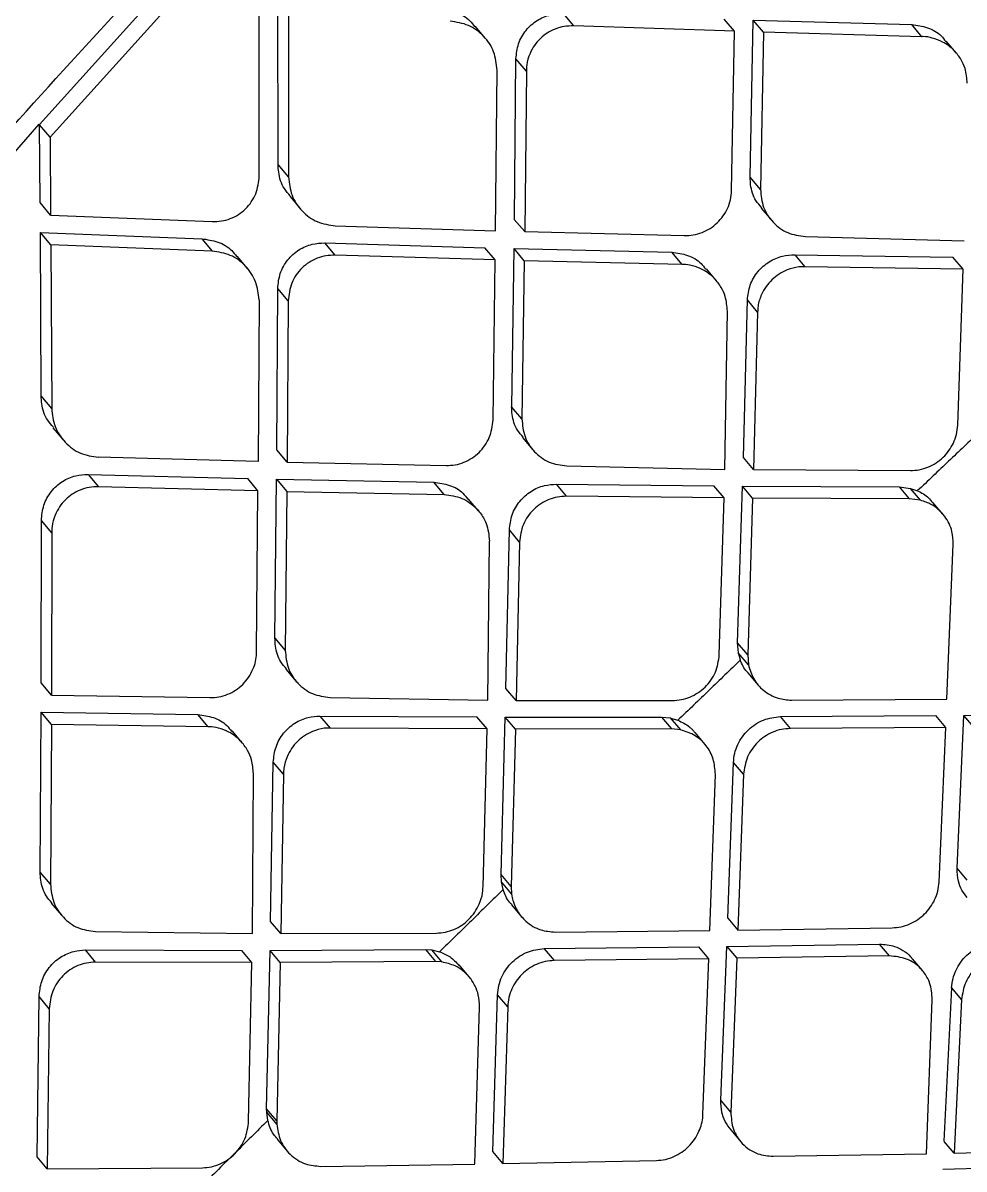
# Model space of a CAD drawing. Extents: x 0 to 84, y -21 to 126.
# Drawn here: x 9.907 to 10.922, y 66.056 to 67.292 of the extents above; entities that cross this region are included whole.
import ezdxf

# ---------------------------------------------------------------- set-up
doc = ezdxf.new("R2010")
doc.units = 0
doc.header["$MEASUREMENT"] = 0
doc.layers.add('1', color=4, linetype='Continuous')

# ---------------------------------------------------------------- blocks, each defined once
blk = doc.blocks.new('PRODIGY')
at = {"layer": '1', "color": 3, "linetype": 'Continuous', "lineweight": 25}
for p, q in [((9.9249, 67.1825), (10.0496, 67.3209)), ((10.1822, 67.1392), (10.182, 67.3147)), ((10.0613, 67.3074), (9.9362, 67.1688)), ((10.1619, 67.1271), (10.1616, 67.3027)), ((10.1933, 67.3013), (10.1934, 67.1259)), ((10.501, 67.2889), (10.4898, 67.3021)), ((10.406, 67.2752), (10.3947, 67.2885)), ((10.6743, 67.283), (10.501, 67.2889)), ((10.6743, 67.283), (10.6632, 67.2962)), ((10.6913, 67.1255), (10.6946, 67.2952)), ((10.6946, 67.2952), (10.8655, 67.2903)), ((10.7057, 67.282), (10.6946, 67.2952)), ((10.8765, 67.2772), (10.8655, 67.2903)), ((10.6712, 67.1114), (10.6743, 67.283)), ((10.7057, 67.282), (10.7024, 67.1124)), ((10.8765, 67.2772), (10.7057, 67.282)), ((10.9138, 67.2594), (10.9027, 67.2725)), ((10.437, 67.0801), (10.4387, 67.2533)), ((10.4499, 67.2401), (10.4387, 67.2533)), ((10.4168, 67.0678), (10.4184, 67.2412)), ((10.4499, 67.2401), (10.4481, 67.0669)), ((9.881, 67.1333), (9.9246, 67.1827)), ((9.9256, 67.0982), (9.9248, 67.1826)), ((9.9362, 67.1688), (9.9248, 67.1823)), ((9.9362, 67.1688), (9.9369, 67.0847)), ((10.1934, 67.1259), (10.1821, 67.1392)), ((10.7024, 67.1124), (10.6913, 67.1255)), ((10.1947, 67.1051), (10.206, 67.0917)), ((9.9369, 67.0847), (9.9255, 67.0982)), ((10.7031, 67.0923), (10.7141, 67.0792)), ((9.9369, 67.0847), (10.1111, 67.0778)), ((10.4481, 67.0669), (10.4369, 67.0801)), ((9.9258, 67.0661), (10.0999, 67.0593)), ((9.9267, 66.8897), (9.9258, 67.0661)), ((9.9371, 67.0526), (9.9258, 67.066)), ((10.2439, 67.0731), (10.4168, 67.0678)), ((10.4481, 67.0669), (10.6201, 67.0626)), ((9.9371, 67.0526), (9.938, 66.8763)), ((10.1111, 67.0459), (9.9371, 67.0526)), ((10.0999, 67.0593), (10.1111, 67.0459)), ((10.2326, 67.0547), (10.4053, 67.0496)), ((10.2438, 67.0415), (10.2326, 67.0547)), ((10.7508, 67.0615), (10.9219, 67.0571)), ((10.1491, 67.0273), (10.1379, 67.0406)), ((10.4164, 67.0364), (10.2438, 67.0414)), ((10.4164, 67.0364), (10.4053, 67.0496)), ((10.4341, 66.8781), (10.4366, 67.0487)), ((10.4366, 67.0487), (10.6068, 67.0446)), ((10.4477, 67.0355), (10.4366, 67.0487)), ((10.6178, 67.0315), (10.6068, 67.0446)), ((10.7394, 67.042), (10.91, 67.0394)), ((10.7394, 67.042), (10.7504, 67.029)), ((10.9209, 67.0264), (10.91, 67.0394)), ((10.414, 66.8639), (10.4164, 67.0364)), ((10.4477, 67.0355), (10.4451, 66.865)), ((10.6178, 67.0315), (10.4477, 67.0355)), ((10.655, 67.0138), (10.644, 67.0269)), ((10.9209, 67.0264), (10.7504, 67.029)), ((10.9151, 66.8581), (10.921, 67.0264)), ((10.1808, 66.8314), (10.1818, 67.0055)), ((10.1931, 66.9922), (10.1818, 67.0054)), ((10.1616, 66.9932), (10.1608, 66.8189)), ((10.1931, 66.9922), (10.192, 66.8181)), ((10.6839, 66.8232), (10.6883, 66.9932)), ((10.6993, 66.9801), (10.6883, 66.9932)), ((10.664, 66.8105), (10.6667, 66.9812)), ((10.6993, 66.9801), (10.6948, 66.8102)), ((9.938, 66.8763), (9.9267, 66.8897)), ((10.4451, 66.865), (10.434, 66.8781)), ((9.9393, 66.8554), (9.9506, 66.8421)), ((10.4459, 66.8448), (10.4569, 66.8317)), ((10.192, 66.8181), (10.1808, 66.8314)), ((10.1608, 66.8189), (9.9885, 66.8235)), ((10.192, 66.8181), (10.3633, 66.8146)), ((10.6948, 66.8102), (10.6839, 66.8232)), ((9.9773, 66.805), (10.1494, 66.8005)), ((9.9773, 66.805), (9.9885, 66.7917)), ((10.4935, 66.8141), (10.664, 66.8105)), ((10.6948, 66.8102), (10.864, 66.8092)), ((10.1605, 66.7873), (9.9885, 66.7917)), ((10.1605, 66.7873), (10.1494, 66.8005)), ((10.1788, 66.6283), (10.1806, 66.7998)), ((10.1806, 66.7998), (10.3501, 66.7965)), ((10.1806, 66.7998), (10.1917, 66.7866)), ((10.3612, 66.7834), (10.3501, 66.7965)), ((10.4823, 66.7945), (10.6522, 66.7926)), ((10.4933, 66.7814), (10.4823, 66.7945)), ((10.6631, 66.7797), (10.6522, 66.7926)), ((10.6777, 66.6233), (10.683, 66.7924)), ((10.683, 66.7924), (10.852, 66.7916)), ((10.6939, 66.7794), (10.683, 66.7924)), ((10.852, 66.7916), (10.8642, 66.79)), ((10.852, 66.7916), (10.8629, 66.7787)), ((10.1589, 66.614), (10.1605, 66.7873)), ((10.1917, 66.7866), (10.1899, 66.6152)), ((10.1917, 66.7866), (10.3612, 66.7834)), ((10.6631, 66.7797), (10.4933, 66.7814)), ((10.658, 66.6104), (10.6631, 66.7797)), ((10.6939, 66.7794), (10.6886, 66.6105)), ((10.8629, 66.7787), (10.6939, 66.7794)), ((10.8642, 66.79), (10.8718, 66.7874)), ((10.8751, 66.7772), (10.8642, 66.79)), ((10.3983, 66.7657), (10.3873, 66.7788)), ((10.8751, 66.7772), (10.8629, 66.7787)), ((10.8992, 66.762), (10.8883, 66.7749)), ((9.9267, 66.5803), (9.9269, 66.7553)), ((9.9381, 66.742), (9.9269, 66.7553)), ((9.9381, 66.742), (9.9378, 66.567)), ((10.4279, 66.5742), (10.4316, 66.7451)), ((10.4426, 66.7321), (10.4316, 66.7451)), ((10.4082, 66.5614), (10.4101, 66.733)), ((10.4426, 66.7321), (10.4389, 66.5612)), ((10.9035, 66.5624), (10.9102, 66.7297)), ((10.1788, 66.6283), (10.1899, 66.6152)), ((10.6786, 66.6125), (10.6777, 66.6233)), ((10.6886, 66.6105), (10.6777, 66.6233)), ((10.6894, 66.5997), (10.6785, 66.6126)), ((10.6807, 66.6048), (10.6786, 66.6125)), ((10.6886, 66.6105), (10.6894, 66.5997)), ((10.1907, 66.5949), (10.2018, 66.5818)), ((10.6888, 66.5909), (10.6997, 66.578)), ((9.9378, 66.567), (9.9267, 66.5803)), ((10.4389, 66.5612), (10.4279, 66.5742)), ((9.9378, 66.567), (10.1086, 66.5642)), ((10.2383, 66.5643), (10.4082, 66.5614)), ((10.4389, 66.5612), (10.6074, 66.5611)), ((10.7359, 66.5614), (10.9035, 66.5624)), ((9.9256, 66.3761), (9.9266, 66.5486)), ((9.9266, 66.5486), (10.0956, 66.5459)), ((9.9377, 66.5353), (9.9266, 66.5485)), ((10.1067, 66.5327), (10.0956, 66.5459)), ((10.2273, 66.5444), (10.3965, 66.5434)), ((10.2273, 66.5444), (10.2383, 66.5314)), ((10.724, 66.5438), (10.8914, 66.5449)), ((10.9022, 66.5321), (10.8914, 66.5449)), ((10.9145, 66.3801), (10.9217, 66.5451)), ((10.9217, 66.5451), (11.087, 66.5468)), ((10.9325, 66.5323), (10.9218, 66.5451)), ((9.9377, 66.5353), (9.9367, 66.363)), ((10.1067, 66.5327), (9.9377, 66.5353)), ((10.4075, 66.5304), (10.3965, 66.5434)), ((10.4227, 66.3733), (10.4272, 66.5433)), ((10.4272, 66.5433), (10.5955, 66.5433)), ((10.4381, 66.5303), (10.4272, 66.5433)), ((10.5955, 66.5433), (10.6055, 66.5423)), ((10.5955, 66.5433), (10.6064, 66.5304)), ((10.6164, 66.5294), (10.6055, 66.5423)), ((10.6055, 66.5422), (10.6134, 66.5399)), ((10.7348, 66.5309), (10.724, 66.5438)), ((10.9022, 66.5321), (10.7348, 66.5309)), ((10.895, 66.3653), (10.9022, 66.5321)), ((10.1437, 66.5152), (10.1327, 66.5283)), ((10.4075, 66.5304), (10.2383, 66.5314)), ((10.4032, 66.3602), (10.4075, 66.5304)), ((10.4381, 66.5303), (10.4336, 66.3604)), ((10.6064, 66.5304), (10.4381, 66.5303)), ((10.6164, 66.5294), (10.6064, 66.5304)), ((10.6427, 66.5137), (10.6318, 66.5266)), ((10.1741, 66.3228), (10.177, 66.4946)), ((10.188, 66.4815), (10.177, 66.4946)), ((10.1545, 66.3098), (10.1556, 66.4823)), ((10.6672, 66.3263), (10.6733, 66.4944)), ((10.6842, 66.4815), (10.6733, 66.4944)), ((10.188, 66.4815), (10.1851, 66.3098)), ((10.6478, 66.3131), (10.6538, 66.4813)), ((10.6842, 66.4815), (10.6781, 66.3135)), ((9.9367, 66.363), (9.9256, 66.3761)), ((10.4231, 66.3654), (10.4227, 66.3733)), ((10.4336, 66.3604), (10.4227, 66.3733)), ((10.9252, 66.3674), (10.9145, 66.3801)), ((10.4249, 66.3571), (10.4231, 66.3654)), ((10.434, 66.3525), (10.4231, 66.3654)), ((10.4336, 66.3604), (10.434, 66.3525)), ((9.9376, 66.3426), (9.9487, 66.3294)), ((10.4339, 66.3407), (10.4448, 66.3278)), ((10.1851, 66.3098), (10.1741, 66.3228)), ((10.6672, 66.3263), (10.6781, 66.3135)), ((9.9852, 66.312), (10.1545, 66.3097)), ((10.1851, 66.3098), (10.3529, 66.3103)), ((10.481, 66.3113), (10.6478, 66.3131)), ((10.6781, 66.3135), (10.8444, 66.3159)), ((10.6661, 66.2958), (10.8307, 66.2984)), ((10.8415, 66.2856), (10.8307, 66.2984)), ((9.9743, 66.292), (10.1429, 66.2916)), ((9.9853, 66.2789), (9.9743, 66.292)), ((10.1539, 66.2786), (10.1429, 66.2916)), ((10.1698, 66.1206), (10.1735, 66.2916)), ((10.1735, 66.2916), (10.3412, 66.2924)), ((10.1845, 66.2786), (10.1735, 66.2916)), ((10.3412, 66.2924), (10.3479, 66.292)), ((10.3412, 66.2924), (10.3521, 66.2795)), ((10.3587, 66.2791), (10.3478, 66.292)), ((10.3479, 66.292), (10.3562, 66.2901)), ((10.4691, 66.2935), (10.6359, 66.2954)), ((10.4692, 66.2934), (10.48, 66.2806)), ((10.6467, 66.2826), (10.6359, 66.2954)), ((10.6596, 66.1299), (10.6661, 66.2958)), ((10.6661, 66.2958), (10.6769, 66.283)), ((10.8415, 66.2856), (10.6769, 66.283)), ((10.1539, 66.2786), (9.9853, 66.2789)), ((10.1504, 66.1074), (10.1539, 66.2786)), ((10.1845, 66.2786), (10.1808, 66.1077)), ((10.3521, 66.2795), (10.1845, 66.2786)), ((10.3587, 66.2791), (10.3521, 66.2795)), ((10.3883, 66.2629), (10.3774, 66.2758)), ((10.6467, 66.2826), (10.48, 66.2806)), ((10.6403, 66.1149), (10.6467, 66.2826)), ((10.6769, 66.283), (10.6704, 66.1171)), ((10.8771, 66.2697), (10.8663, 66.2825)), ((10.9005, 66.0856), (10.9086, 66.2513)), ((10.9193, 66.2386), (10.9086, 66.2513)), ((9.9223, 66.0688), (9.9244, 66.2417)), ((9.9354, 66.2286), (9.9244, 66.2417)), ((10.4137, 66.0745), (10.4189, 66.2436)), ((10.4298, 66.2307), (10.4189, 66.2436)), ((10.8813, 66.072), (10.8877, 66.2384)), ((10.9193, 66.2386), (10.9112, 66.0729)), ((9.9354, 66.2286), (9.9333, 66.0558)), ((10.3944, 66.0612), (10.3995, 66.2304)), ((10.4298, 66.2307), (10.4245, 66.0617)), ((10.6704, 66.1171), (10.6596, 66.1299)), ((10.1699, 66.1172), (10.1698, 66.1206)), ((10.1807, 66.1077), (10.1698, 66.1206)), ((10.1711, 66.1081), (10.1699, 66.1172)), ((10.1808, 66.1041), (10.1699, 66.1171)), ((10.1807, 66.1077), (10.1808, 66.1041)), ((10.1812, 66.088), (10.1921, 66.075)), ((10.6703, 66.0979), (10.6811, 66.0852)), ((10.4245, 66.0617), (10.4137, 66.0745)), ((10.9112, 66.0729), (10.9005, 66.0855)), ((10.9112, 66.0729), (11.0755, 66.0776)), ((9.9333, 66.0558), (9.9223, 66.0688)), ((10.4245, 66.0617), (10.5901, 66.065)), ((10.7161, 66.0694), (10.8813, 66.072)), ((9.9333, 66.0558), (10.1006, 66.057)), ((10.2282, 66.0586), (10.3944, 66.0611)), ((10.899, 66.0555), (11.0632, 66.0604))]:
    blk.add_line(p, q, dxfattribs=at)
for points, knots in [([(12.6114, 71.7194), (12.532, 71.6749), (12.3846, 71.5923), (12.1829, 71.4732), (12.0152, 71.3717), (11.879, 71.2871), (11.6569, 71.1468), (11.2257, 70.8633), (10.6189, 70.4274), (9.9528, 69.8955), (9.3686, 69.3815), (8.8371, 68.871), (8.3554, 68.3694), (7.9804, 67.9458), (7.7026, 67.6129), (7.5189, 67.3848), (7.3781, 67.2038), (7.2699, 67.0614), (7.1807, 66.9419), (7.0721, 66.7935), (6.9451, 66.6155), (6.8, 66.4069), (6.6999, 66.2559), (6.6465, 66.1754)], [0, 0, 0, 0, 0.033203, 0.061622, 0.085458, 0.10469, 0.120114, 0.181266, 0.292931, 0.392551, 0.492182, 0.576755, 0.661373, 0.745916, 0.78311, 0.81961, 0.852831, 0.866767, 0.884898, 0.907264, 0.933869, 0.964716, 1, 1, 1, 1]), ([(6.7131, 66.1272), (6.8663, 66.353), (7.1723, 66.804), (7.6724, 67.4508), (8.201, 68.0742), (8.7599, 68.6716), (9.3135, 69.2106), (9.855, 69.6952), (10.3799, 70.1293), (10.9222, 70.5429), (11.4818, 70.9341), (12.0558, 71.3048), (12.4511, 71.5312), (12.6488, 71.6444)], [0, 0, 0, 0, 0.100069, 0.199912, 0.299747, 0.399786, 0.499826, 0.583023, 0.66622, 0.749552, 0.833045, 0.916506, 1, 1, 1, 1]), ([(7.3347, 65.8858), (7.4677, 66.1007), (7.7338, 66.5307), (8.1731, 67.1494), (8.643, 67.743), (9.145, 68.3063), (9.6773, 68.8378), (10.2429, 69.334), (10.8394, 69.7966), (11.4638, 70.2248), (12.1102, 70.6219), (12.5576, 70.8571), (12.7814, 70.9748)], [0, 0, 0, 0, 0.100262, 0.200594, 0.300842, 0.400493, 0.499762, 0.599107, 0.699009, 0.799378, 0.89967, 1, 1, 1, 1]), ([(7.9017, 65.7551), (7.9103, 65.769), (7.9327, 65.8051), (7.9734, 65.8711), (8.0208, 65.9476), (8.0676, 66.0225), (8.108, 66.0862), (8.147, 66.1462), (8.1867, 66.2066), (8.2594, 66.3157), (8.3648, 66.47), (8.5411, 66.7186), (8.762, 67.0135), (9.0484, 67.3703), (9.3638, 67.7356), (9.7114, 68.1047), (10.1056, 68.4878), (10.5546, 68.8821), (11.0629, 69.2814), (11.5347, 69.6133), (11.9594, 69.8864), (12.2332, 70.0504), (12.4138, 70.1537), (12.4983, 70.2013), (12.5835, 70.2483), (12.6665, 70.2935), (12.7519, 70.3391), (12.8362, 70.3828), (12.8948, 70.4132), (12.9219, 70.4272)], [0, 0, 0, 0, 0.0070154, 0.0183633, 0.0334229, 0.0458502, 0.0564362, 0.0659719, 0.0767348, 0.0876127, 0.1225496, 0.1573381, 0.2190684, 0.2814673, 0.3546836, 0.4272194, 0.5001153, 0.5918224, 0.6850474, 0.7791456, 0.8408839, 0.9031276, 0.9169639, 0.9307217, 0.945004, 0.9589917, 0.971501, 0.9868277, 1, 1, 1, 1]), ([(7.9164, 65.7461), (8.0394, 65.9433), (8.2852, 66.3374), (8.6932, 66.9027), (9.128, 67.4459), (9.591, 67.9625), (10.0829, 68.4482), (10.6026, 68.9028), (11.1499, 69.3269), (11.7222, 69.7203), (12.3146, 70.0864), (12.7249, 70.3035), (12.93, 70.412)], [0, 0, 0, 0, 0.100345, 0.20059, 0.300906, 0.400755, 0.500092, 0.599381, 0.699069, 0.799349, 0.899659, 1, 1, 1, 1]), ([(8.684, 65.5752), (8.8226, 65.7863), (9.0999, 66.2086), (9.5651, 66.8073), (10.0648, 67.377), (10.6018, 67.9117), (11.1739, 68.4082), (11.7778, 68.8647), (12.4078, 69.2848), (12.8484, 69.5306), (13.0687, 69.6535)], [0, 0, 0, 0, 0.125001, 0.250001, 0.375003, 0.499997, 0.624991, 0.749994, 0.874996, 1, 1, 1, 1]), ([(9.9071, 61.4994), (10.0344, 61.6178), (10.2936, 61.8591), (10.674, 62.2138), (11.0381, 62.5536), (11.3708, 62.8642), (11.6721, 63.1456), (11.9421, 63.3978), (12.2073, 63.6454), (12.4768, 63.8969), (12.7617, 64.1627), (13.0468, 64.4283), (13.3194, 64.6822), (13.5794, 64.9241), (13.829, 65.1563), (14.0937, 65.4023), (14.3852, 65.673), (14.7122, 65.9766), (15.0677, 66.3063), (15.4502, 66.6609), (15.8584, 67.0394), (16.2987, 67.448), (16.7561, 67.8725), (17.0665, 68.1614), (17.2195, 68.3038)], [0, 0, 0, 0, 0.052205, 0.106329, 0.156158, 0.201702, 0.242965, 0.279941, 0.312633, 0.351893, 0.390616, 0.429625, 0.468921, 0.502488, 0.536262, 0.571311, 0.611052, 0.65574, 0.705379, 0.756722, 0.812476, 0.872629, 0.937199, 1, 1, 1, 1]), ([(18.6647, 67.4283), (18.3332, 67.2006), (17.6736, 66.7476), (16.7295, 66.0094), (15.8109, 65.2516), (14.9176, 64.4679), (14.0492, 63.67), (13.2016, 62.8605), (12.3829, 62.0294), (11.5877, 61.1661), (11.0913, 60.5598), (10.8417, 60.2549)], [0, 0, 0, 0, 0.113392, 0.225638, 0.337341, 0.448782, 0.560232, 0.669481, 0.778832, 0.888787, 1, 1, 1, 1]), ([(10.3566, 67.3073), (10.3626, 67.3064), (10.3744, 67.3046), (10.3875, 67.297), (10.3925, 67.2902), (10.3941, 67.288)], [0, 0, 0, 0, 0.40678, 0.812715, 1, 1, 1, 1]), ([(10.4387, 67.2533), (10.4392, 67.2588), (10.4404, 67.2697), (10.4488, 67.2844), (10.461, 67.2953), (10.4753, 67.3015), (10.4851, 67.302), (10.4898, 67.3022)], [0, 0, 0, 0, 0.211093, 0.422647, 0.624389, 0.820328, 1, 1, 1, 1]), ([(10.4184, 67.2412), (10.4176, 67.2479), (10.4162, 67.2614), (10.4046, 67.2784), (10.3881, 67.2907), (10.3746, 67.2929), (10.3679, 67.2939)], [0, 0, 0, 0, 0.248997, 0.500983, 0.752304, 1, 1, 1, 1]), ([(10.501, 67.2889), (10.4976, 67.2888), (10.4908, 67.2886), (10.4811, 67.2858), (10.4724, 67.2815), (10.4647, 67.2755), (10.4583, 67.268), (10.4531, 67.2583), (10.4501, 67.2488), (10.45, 67.2423), (10.4499, 67.2401)], [0, 0, 0, 0, 0.131638, 0.258279, 0.380503, 0.499, 0.622429, 0.748642, 0.914409, 1, 1, 1, 1]), ([(10.8655, 67.2904), (10.8712, 67.2896), (10.8828, 67.288), (10.8957, 67.2808), (10.9006, 67.2741), (10.9021, 67.272)], [0, 0, 0, 0, 0.4061448, 0.8116571, 1, 1, 1, 1]), ([(10.9254, 67.2269), (10.9249, 67.2323), (10.9242, 67.2414), (10.9188, 67.2531), (10.9111, 67.2633), (10.9003, 67.2714), (10.8885, 67.2759), (10.8806, 67.2774), (10.8769, 67.2773), (10.8765, 67.2772)], [0, 0, 0, 0, 0.207809, 0.343525, 0.500225, 0.705412, 0.857155, 0.984161, 1, 1, 1, 1]), ([(10.1953, 67.1055), (10.1931, 67.108), (10.1866, 67.1152), (10.1828, 67.1275), (10.1823, 67.1365), (10.1822, 67.1392)], [0, 0, 0, 0, 0.271715, 0.783344, 1, 1, 1, 1]), ([(10.1111, 67.0778), (10.1145, 67.0778), (10.121, 67.078), (10.1307, 67.0807), (10.1395, 67.0851), (10.1473, 67.0912), (10.1536, 67.0989), (10.1601, 67.1106), (10.1612, 67.1205), (10.1619, 67.1271)], [0, 0, 0, 0, 0.128798, 0.251269, 0.37571, 0.499273, 0.62233, 0.748032, 1, 1, 1, 1]), ([(10.1934, 67.1259), (10.1942, 67.1191), (10.1957, 67.1055), (10.2073, 67.0885), (10.2237, 67.0762), (10.2372, 67.0741), (10.2439, 67.0731)], [0, 0, 0, 0, 0.249372, 0.501383, 0.752652, 1, 1, 1, 1]), ([(10.7037, 67.0927), (10.7015, 67.0952), (10.6953, 67.1021), (10.6917, 67.1141), (10.6914, 67.1228), (10.6913, 67.1255)], [0, 0, 0, 0, 0.2785393, 0.7797423, 1, 1, 1, 1]), ([(10.6201, 67.0626), (10.6234, 67.0627), (10.6299, 67.0629), (10.6394, 67.0657), (10.6483, 67.0701), (10.6559, 67.0762), (10.6623, 67.0835), (10.6671, 67.0919), (10.6704, 67.1014), (10.6709, 67.108), (10.6712, 67.1114)], [0, 0, 0, 0, 0.126675, 0.251774, 0.375822, 0.499332, 0.617626, 0.740161, 0.867473, 1, 1, 1, 1]), ([(10.7024, 67.1124), (10.703, 67.1058), (10.7043, 67.0927), (10.7153, 67.0762), (10.7311, 67.0644), (10.7442, 67.0625), (10.7508, 67.0615)], [0, 0, 0, 0, 0.249295, 0.500752, 0.751806, 1, 1, 1, 1]), ([(10.0999, 67.0593), (10.1057, 67.0584), (10.1175, 67.0567), (10.1306, 67.0492), (10.1357, 67.0423), (10.1373, 67.0401)], [0, 0, 0, 0, 0.404877, 0.808921, 1, 1, 1, 1]), ([(10.1818, 67.0055), (10.1824, 67.011), (10.1834, 67.022), (10.1918, 67.0369), (10.204, 67.0478), (10.2183, 67.0541), (10.228, 67.0545), (10.2326, 67.0547)], [0, 0, 0, 0, 0.212575, 0.425591, 0.628186, 0.824103, 1, 1, 1, 1]), ([(10.1616, 66.9932), (10.1609, 66.9999), (10.1593, 67.0135), (10.1478, 67.0305), (10.1313, 67.0428), (10.1178, 67.0449), (10.1111, 67.0459)], [0, 0, 0, 0, 0.249309, 0.501308, 0.752585, 1, 1, 1, 1]), ([(10.2438, 67.0415), (10.2404, 67.0414), (10.2339, 67.0412), (10.2243, 67.0385), (10.2155, 67.0341), (10.2077, 67.0279), (10.2014, 67.0203), (10.1949, 67.0086), (10.1938, 66.9987), (10.193, 66.9922)], [0, 0, 0, 0, 0.129023, 0.251239, 0.375958, 0.499373, 0.622232, 0.748171, 1, 1, 1, 1]), ([(10.6068, 67.0446), (10.6125, 67.0439), (10.624, 67.0424), (10.6368, 67.0352), (10.6418, 67.0286), (10.6434, 67.0264)], [0, 0, 0, 0, 0.404186, 0.807661, 1, 1, 1, 1]), ([(10.6883, 66.9932), (10.689, 66.9986), (10.6903, 67.0095), (10.6989, 67.0241), (10.7113, 67.035), (10.7254, 67.0412), (10.735, 67.0418), (10.7394, 67.042)], [0, 0, 0, 0, 0.212102, 0.424585, 0.629361, 0.829569, 1, 1, 1, 1]), ([(10.6667, 66.9812), (10.6663, 66.9865), (10.6655, 66.9955), (10.6601, 67.0073), (10.6524, 67.0176), (10.6416, 67.0257), (10.6298, 67.0302), (10.6218, 67.0318), (10.6182, 67.0316), (10.6178, 67.0315)], [0, 0, 0, 0, 0.203064, 0.340042, 0.500386, 0.704947, 0.85642, 0.983779, 1, 1, 1, 1]), ([(10.7504, 67.029), (10.7483, 67.029), (10.7417, 67.029), (10.7322, 67.0263), (10.7224, 67.0214), (10.7146, 67.0153), (10.7081, 67.0077), (10.7028, 66.9982), (10.6997, 66.9888), (10.6994, 66.9823), (10.6993, 66.9801)], [0, 0, 0, 0, 0.083748, 0.2501, 0.375477, 0.499339, 0.622803, 0.749003, 0.914675, 1, 1, 1, 1]), ([(9.9399, 66.8559), (9.9377, 66.8583), (9.9313, 66.8654), (9.9274, 66.8777), (9.9268, 66.8869), (9.9267, 66.8897)], [0, 0, 0, 0, 0.264834, 0.776102, 1, 1, 1, 1]), ([(10.4465, 66.8453), (10.4443, 66.8477), (10.4381, 66.8545), (10.4345, 66.8665), (10.4341, 66.8753), (10.434, 66.8781)], [0, 0, 0, 0, 0.2726021, 0.7735826, 1, 1, 1, 1]), ([(9.938, 66.8763), (9.9387, 66.8696), (9.9403, 66.8559), (9.9519, 66.8389), (9.9683, 66.8265), (9.9818, 66.8245), (9.9885, 66.8235)], [0, 0, 0, 0, 0.249616, 0.501685, 0.752947, 1, 1, 1, 1]), ([(10.3633, 66.8146), (10.3666, 66.8147), (10.3731, 66.815), (10.3826, 66.8178), (10.3914, 66.8223), (10.3991, 66.8285), (10.4054, 66.8361), (10.412, 66.8477), (10.4132, 66.8574), (10.414, 66.8639)], [0, 0, 0, 0, 0.1283005, 0.2510134, 0.3756444, 0.4995801, 0.6228208, 0.7486799, 1, 1, 1, 1]), ([(10.4451, 66.865), (10.4457, 66.8584), (10.447, 66.8452), (10.458, 66.8288), (10.4739, 66.8169), (10.487, 66.8151), (10.4935, 66.8141)], [0, 0, 0, 0, 0.249508, 0.500983, 0.752051, 1, 1, 1, 1]), ([(10.864, 66.8092), (10.8672, 66.8094), (10.8737, 66.8097), (10.8831, 66.8126), (10.8919, 66.8172), (10.902, 66.8252), (10.9097, 66.836), (10.9141, 66.8482), (10.9148, 66.8548), (10.9151, 66.8581)], [0, 0, 0, 0, 0.126332, 0.251511, 0.375967, 0.500104, 0.740443, 0.867775, 1, 1, 1, 1]), ([(10.9386, 66.8509), (10.9275, 66.8403), (10.9052, 66.8192), (10.883, 66.798), (10.8718, 66.7875)], [0, 0, 0, 0, 0.499986, 1, 1, 1, 1]), ([(9.9269, 66.7553), (9.9274, 66.7608), (9.9285, 66.772), (9.9368, 66.787), (9.949, 66.798), (9.9632, 66.8043), (9.9728, 66.8048), (9.9773, 66.805)], [0, 0, 0, 0, 0.213976, 0.428437, 0.63187, 0.827671, 1, 1, 1, 1]), ([(9.9885, 66.7917), (9.9851, 66.7916), (9.9784, 66.7914), (9.9688, 66.7885), (9.9601, 66.784), (9.9525, 66.7778), (9.9462, 66.7702), (9.9412, 66.7604), (9.9383, 66.7508), (9.9382, 66.7443), (9.9381, 66.742)], [0, 0, 0, 0, 0.130373, 0.256468, 0.37888, 0.498373, 0.621562, 0.7483, 0.912199, 1, 1, 1, 1]), ([(10.3501, 66.7965), (10.3559, 66.7957), (10.3673, 66.7943), (10.3801, 66.7872), (10.3851, 66.7805), (10.3867, 66.7783)], [0, 0, 0, 0, 0.402275, 0.803905, 1, 1, 1, 1]), ([(10.4316, 66.7451), (10.4322, 66.7506), (10.4335, 66.7616), (10.4421, 66.7763), (10.4544, 66.7874), (10.4685, 66.7936), (10.478, 66.7942), (10.4823, 66.7945)], [0, 0, 0, 0, 0.213405, 0.427161, 0.632747, 0.832859, 1, 1, 1, 1]), ([(10.3612, 66.7834), (10.3678, 66.7825), (10.3809, 66.7807), (10.3951, 66.7703), (10.4028, 66.7601), (10.4086, 66.7485), (10.4095, 66.7395), (10.4101, 66.733)], [0, 0, 0, 0, 0.248657, 0.498585, 0.660718, 0.749971, 1, 1, 1, 1]), ([(10.4933, 66.7814), (10.49, 66.7813), (10.4835, 66.781), (10.4741, 66.7781), (10.4653, 66.7736), (10.4576, 66.7674), (10.4513, 66.7599), (10.4447, 66.7483), (10.4435, 66.7386), (10.4426, 66.7321)], [0, 0, 0, 0, 0.128608, 0.251033, 0.375943, 0.499668, 0.622667, 0.748788, 1, 1, 1, 1]), ([(10.8718, 66.7874), (10.8761, 66.7852), (10.8824, 66.7819), (10.8866, 66.7764), (10.888, 66.7746)], [0, 0, 0, 0, 0.671815, 1, 1, 1, 1]), ([(10.9102, 66.7297), (10.91, 66.7343), (10.9095, 66.7452), (10.9017, 66.7608), (10.8892, 66.7723), (10.879, 66.7758), (10.8751, 66.7772)], [0, 0, 0, 0, 0.212254, 0.499473, 0.806056, 1, 1, 1, 1]), ([(10.1913, 66.5953), (10.1892, 66.5977), (10.183, 66.6045), (10.1793, 66.6165), (10.1789, 66.6255), (10.1788, 66.6283)], [0, 0, 0, 0, 0.266392, 0.767063, 1, 1, 1, 1]), ([(10.1086, 66.5642), (10.1119, 66.5643), (10.1184, 66.5646), (10.1278, 66.5675), (10.1366, 66.5721), (10.1442, 66.5783), (10.1506, 66.586), (10.1564, 66.5971), (10.1592, 66.6067), (10.1589, 66.6133), (10.1589, 66.614)], [0, 0, 0, 0, 0.126325, 0.251184, 0.375186, 0.498927, 0.62231, 0.748966, 0.973171, 1, 1, 1, 1]), ([(10.1899, 66.6152), (10.1905, 66.6086), (10.1917, 66.5963), (10.1987, 66.5852), (10.203, 66.5804), (10.208, 66.575), (10.2188, 66.567), (10.2318, 66.5652), (10.2383, 66.5643)], [0, 0, 0, 0, 0.2495911, 0.4647058, 0.4972981, 0.5014916, 0.7524071, 1, 1, 1, 1]), ([(10.6074, 66.5611), (10.6106, 66.5613), (10.6171, 66.5616), (10.6264, 66.5646), (10.6351, 66.5692), (10.6428, 66.5754), (10.6492, 66.5829), (10.6558, 66.5944), (10.6571, 66.604), (10.658, 66.6104)], [0, 0, 0, 0, 0.127874, 0.250886, 0.375647, 0.499912, 0.623249, 0.749254, 1, 1, 1, 1]), ([(10.6809, 66.6049), (10.6697, 66.5941), (10.6472, 66.5724), (10.6247, 66.5507), (10.6134, 66.5399)], [0, 0, 0, 0, 0.49999, 1, 1, 1, 1]), ([(10.689, 66.5911), (10.6886, 66.5915), (10.6846, 66.5951), (10.6825, 66.6002), (10.6807, 66.6048)], [0, 0, 0, 0, 0.1090882, 1, 1, 1, 1]), ([(10.6894, 66.5997), (10.691, 66.5944), (10.6942, 66.5838), (10.7054, 66.5711), (10.7198, 66.5629), (10.731, 66.5619), (10.7359, 66.5614)], [0, 0, 0, 0, 0.25061, 0.501151, 0.777667, 1, 1, 1, 1]), ([(10.0956, 66.5459), (10.1013, 66.5452), (10.1126, 66.5437), (10.1254, 66.5367), (10.1304, 66.53), (10.1321, 66.5278)], [0, 0, 0, 0, 0.400576, 0.800473, 1, 1, 1, 1]), ([(10.177, 66.4946), (10.1776, 66.5001), (10.1788, 66.5112), (10.1873, 66.5262), (10.1997, 66.5373), (10.2137, 66.5435), (10.2231, 66.5441), (10.2273, 66.5444)], [0, 0, 0, 0, 0.214842, 0.430012, 0.636465, 0.836584, 1, 1, 1, 1]), ([(10.1556, 66.4823), (10.1552, 66.4873), (10.1545, 66.496), (10.1493, 66.508), (10.1414, 66.5187), (10.1304, 66.527), (10.1188, 66.5315), (10.1107, 66.5331), (10.1071, 66.5328), (10.1067, 66.5328)], [0, 0, 0, 0, 0.189883, 0.330269, 0.500691, 0.702931, 0.853518, 0.982368, 1, 1, 1, 1]), ([(10.6134, 66.5399), (10.6178, 66.5377), (10.6226, 66.5354), (10.6273, 66.5312), (10.6295, 66.5294), (10.6308, 66.5275), (10.6316, 66.5265)], [0, 0, 0, 0, 0.626355, 0.699174, 0.827617, 1, 1, 1, 1]), ([(10.6733, 66.4944), (10.6736, 66.4977), (10.6742, 66.5042), (10.6776, 66.5136), (10.6826, 66.5222), (10.6892, 66.5297), (10.6969, 66.5358), (10.7083, 66.542), (10.7177, 66.543), (10.724, 66.5438)], [0, 0, 0, 0, 0.13041, 0.258611, 0.384972, 0.50981, 0.633511, 0.756368, 1, 1, 1, 1]), ([(10.2383, 66.5314), (10.2361, 66.5314), (10.2296, 66.5313), (10.2202, 66.5285), (10.2104, 66.5234), (10.2028, 66.5171), (10.1964, 66.5094), (10.1913, 66.4997), (10.1883, 66.4903), (10.1881, 66.4838), (10.188, 66.4815)], [0, 0, 0, 0, 0.083667, 0.249724, 0.374627, 0.498884, 0.622005, 0.7488, 0.913986, 1, 1, 1, 1]), ([(10.6538, 66.4813), (10.6533, 66.487), (10.6525, 66.4983), (10.6445, 66.5129), (10.6325, 66.5241), (10.6218, 66.5276), (10.6164, 66.5294)], [0, 0, 0, 0, 0.2499932, 0.4999885, 0.7500089, 1, 1, 1, 1]), ([(10.7348, 66.5309), (10.7315, 66.5307), (10.725, 66.5303), (10.7155, 66.5272), (10.7069, 66.5225), (10.6993, 66.5164), (10.693, 66.5089), (10.6864, 66.4975), (10.6851, 66.4879), (10.6842, 66.4815)], [0, 0, 0, 0, 0.130252, 0.256981, 0.38056, 0.50139, 0.624383, 0.750419, 1, 1, 1, 1]), ([(9.9382, 66.343), (9.9361, 66.3453), (9.93, 66.3521), (9.9262, 66.3641), (9.9257, 66.3732), (9.9256, 66.3761)], [0, 0, 0, 0, 0.259824, 0.760189, 1, 1, 1, 1]), ([(10.9253, 66.3485), (10.9233, 66.3511), (10.9191, 66.3563), (10.9151, 66.3671), (10.9147, 66.3754), (10.9145, 66.3801)], [0, 0, 0, 0, 0.293972, 0.598405, 1, 1, 1, 1]), ([(9.9367, 66.363), (9.9374, 66.3563), (9.9388, 66.3431), (9.9498, 66.3265), (9.9656, 66.3146), (9.9787, 66.3128), (9.9852, 66.312)], [0, 0, 0, 0, 0.249906, 0.501453, 0.752513, 1, 1, 1, 1]), ([(10.3529, 66.3103), (10.3561, 66.3105), (10.3626, 66.3109), (10.3719, 66.314), (10.3806, 66.3186), (10.3882, 66.3249), (10.3945, 66.3326), (10.3997, 66.3422), (10.4028, 66.3516), (10.4031, 66.358), (10.4032, 66.3602)], [0, 0, 0, 0, 0.125894, 0.250777, 0.375071, 0.499168, 0.622427, 0.749098, 0.914435, 1, 1, 1, 1]), ([(10.8444, 66.3159), (10.8476, 66.3162), (10.8541, 66.3166), (10.8635, 66.3198), (10.8721, 66.3245), (10.882, 66.3326), (10.8895, 66.3433), (10.894, 66.3554), (10.8947, 66.362), (10.895, 66.3653)], [0, 0, 0, 0, 0.129007, 0.255303, 0.379267, 0.501294, 0.73984, 0.867254, 1, 1, 1, 1]), ([(10.4249, 66.3571), (10.4135, 66.346), (10.3906, 66.3236), (10.3677, 66.3012), (10.3562, 66.2901)], [0, 0, 0, 0, 0.499967, 1, 1, 1, 1]), ([(10.4342, 66.341), (10.4334, 66.3418), (10.4288, 66.3461), (10.4267, 66.3522), (10.4249, 66.3571)], [0, 0, 0, 0, 0.190699, 1, 1, 1, 1]), ([(10.434, 66.3525), (10.434, 66.3525), (10.434, 66.3524), (10.434, 66.3522), (10.4341, 66.3514), (10.4346, 66.3485), (10.4362, 66.3424), (10.4405, 66.3327), (10.4498, 66.3215), (10.464, 66.3128), (10.4757, 66.3118), (10.481, 66.3113)], [0, 0, 0, 0, 0.000983, 0.002915, 0.00961, 0.034356, 0.129227, 0.284445, 0.499785, 0.773259, 1, 1, 1, 1]), ([(10.8307, 66.2984), (10.8363, 66.2979), (10.8454, 66.2972), (10.8564, 66.2915), (10.8629, 66.2869), (10.8655, 66.2831), (10.8661, 66.2823)], [0, 0, 0, 0, 0.405608, 0.651717, 0.92624, 1, 1, 1, 1]), ([(10.9085, 66.2513), (10.9089, 66.2546), (10.9096, 66.2611), (10.9131, 66.2704), (10.9181, 66.279), (10.9247, 66.2865), (10.9324, 66.2925), (10.9437, 66.2987), (10.953, 66.2999), (10.9592, 66.3007)], [0, 0, 0, 0, 0.130641, 0.259166, 0.385903, 0.511021, 0.634817, 0.757615, 1, 1, 1, 1]), ([(9.9244, 66.2417), (9.925, 66.2473), (9.9261, 66.2584), (9.9346, 66.2735), (9.947, 66.2848), (9.9609, 66.291), (9.9701, 66.2917), (9.9743, 66.292)], [0, 0, 0, 0, 0.216048, 0.432484, 0.639625, 0.839498, 1, 1, 1, 1]), ([(10.3562, 66.2901), (10.3602, 66.2885), (10.3684, 66.2853), (10.3741, 66.2787), (10.377, 66.2754)], [0, 0, 0, 0, 0.486031, 1, 1, 1, 1]), ([(10.4189, 66.2436), (10.4192, 66.2469), (10.4198, 66.2536), (10.4232, 66.2631), (10.4282, 66.2718), (10.4347, 66.2793), (10.4424, 66.2854), (10.4537, 66.2916), (10.463, 66.2927), (10.4691, 66.2935)], [0, 0, 0, 0, 0.132055, 0.261493, 0.38857, 0.513644, 0.637065, 0.759222, 1, 1, 1, 1]), ([(10.8877, 66.2384), (10.8872, 66.2447), (10.8868, 66.2511), (10.8846, 66.2569), (10.8845, 66.2574), (10.8839, 66.2589), (10.8814, 66.2643), (10.8745, 66.2738), (10.8605, 66.2837), (10.8478, 66.285), (10.8415, 66.2856)], [0, 0, 0, 0, 0.248902, 0.25119, 0.255294, 0.268824, 0.317359, 0.499735, 0.750549, 1, 1, 1, 1]), ([(10.9699, 66.288), (10.9666, 66.2877), (10.9602, 66.2872), (10.9478, 66.2831), (10.9368, 66.2757), (10.9284, 66.2657), (10.9217, 66.2544), (10.9203, 66.2449), (10.9193, 66.2386)], [0, 0, 0, 0, 0.129889, 0.256633, 0.500628, 0.623803, 0.750235, 1, 1, 1, 1]), ([(9.9853, 66.2789), (9.982, 66.2787), (9.9756, 66.2783), (9.9662, 66.2754), (9.9575, 66.2707), (9.9499, 66.2644), (9.9437, 66.2567), (9.9373, 66.2449), (9.9362, 66.2351), (9.9354, 66.2286)], [0, 0, 0, 0, 0.127919, 0.25065, 0.375183, 0.499152, 0.621764, 0.748368, 1, 1, 1, 1]), ([(10.3995, 66.2304), (10.3993, 66.2349), (10.3989, 66.2428), (10.3948, 66.2537), (10.3874, 66.2653), (10.3751, 66.2753), (10.3636, 66.2779), (10.3587, 66.2791)], [0, 0, 0, 0, 0.190812, 0.331036, 0.500949, 0.787694, 1, 1, 1, 1]), ([(10.48, 66.2806), (10.4767, 66.2804), (10.4702, 66.2799), (10.4608, 66.2768), (10.4522, 66.272), (10.4424, 66.2639), (10.435, 66.253), (10.4307, 66.2408), (10.4301, 66.2341), (10.4298, 66.2307)], [0, 0, 0, 0, 0.129583, 0.256088, 0.379971, 0.501614, 0.737688, 0.865564, 1, 1, 1, 1]), ([(10.6706, 66.0981), (10.6683, 66.101), (10.6639, 66.1066), (10.6602, 66.1176), (10.6598, 66.1256), (10.6596, 66.1299)], [0, 0, 0, 0, 0.321841, 0.635989, 1, 1, 1, 1]), ([(10.5901, 66.065), (10.5933, 66.0652), (10.5998, 66.0657), (10.6091, 66.0689), (10.6177, 66.0737), (10.6252, 66.08), (10.6315, 66.0876), (10.6374, 66.0985), (10.6402, 66.1078), (10.6403, 66.1142), (10.6403, 66.1149)], [0, 0, 0, 0, 0.128222, 0.2543, 0.378593, 0.501179, 0.624449, 0.751258, 0.973475, 1, 1, 1, 1]), ([(10.6704, 66.1171), (10.6708, 66.1108), (10.6718, 66.0982), (10.6806, 66.0845), (10.6904, 66.0764), (10.7015, 66.0708), (10.7105, 66.0699), (10.7161, 66.0694)], [0, 0, 0, 0, 0.248786, 0.498568, 0.644055, 0.776248, 1, 1, 1, 1]), ([(10.1711, 66.1081), (10.1593, 66.0963), (10.1356, 66.0729), (10.112, 66.0495), (10.1001, 66.0378)], [0, 0, 0, 0, 0.499938, 1, 1, 1, 1]), ([(10.1006, 66.0571), (10.1039, 66.0573), (10.1103, 66.0577), (10.1197, 66.0609), (10.1282, 66.0656), (10.1357, 66.0719), (10.1419, 66.0796), (10.1484, 66.0912), (10.1496, 66.1009), (10.1504, 66.1074)], [0, 0, 0, 0, 0.127674, 0.253178, 0.376967, 0.499556, 0.622454, 0.748955, 1, 1, 1, 1]), ([(10.1816, 66.0884), (10.1801, 66.0899), (10.1749, 66.0952), (10.1727, 66.1027), (10.1711, 66.1081)], [0, 0, 0, 0, 0.282065, 1, 1, 1, 1]), ([(10.1808, 66.1041), (10.1817, 66.098), (10.1836, 66.0858), (10.1948, 66.0705), (10.2102, 66.0603), (10.2226, 66.0591), (10.2282, 66.0586)], [0, 0, 0, 0, 0.248914, 0.499149, 0.773512, 1, 1, 1, 1])]:
    blk.add_open_spline(points, degree=3, knots=knots, dxfattribs=at)

msp = doc.modelspace()

# ---------------------------------------------------------------- block references
at = {"layer": '1'}
msp.add_blockref('PRODIGY', (0, 0), dxfattribs=at)

doc.saveas('drawing.dxf')
